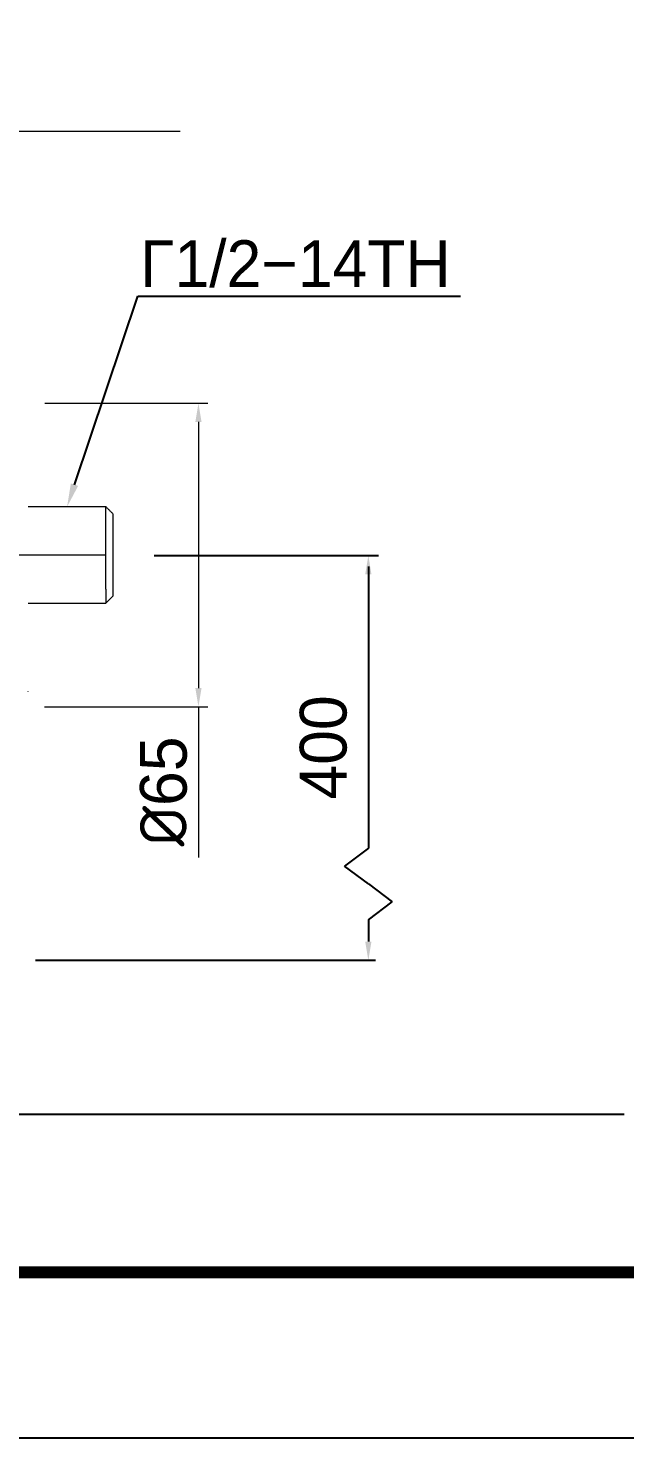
# Model space of a CAD drawing. Extents: x 6453 to 7582, y 0 to 827.
# Drawn here: x 7252.6 to 7380.3, y 0 to 301.6 of the extents above; entities that cross this region are included whole.
import ezdxf
from ezdxf import colors
from ezdxf.entities.mleader import LeaderData, LeaderLine
from ezdxf.math import Vec2, Vec3

# ---------------------------------------------------------------- set-up
doc = ezdxf.new("R2010")
doc.units = 0
doc.header["$LTSCALE"] = 30
doc.header["$MEASUREMENT"] = 0
doc.header["$PDMODE"] = 3
doc.header["$PDSIZE"] = -10
doc.linetypes.add('CENTER', pattern=[2, 1.25, -0.25, 0.25, -0.25])
doc.layers.get('0').update_dxf_attribs({"linetype": 'CONTINUOUS'})
doc.layers.get('DEFPOINTS').update_dxf_attribs({"linetype": 'CONTINUOUS'})
doc.layers.add('1', color=7, linetype='CONTINUOUS')
doc.layers.add('DEF_LAYER_ASSEM_MEMBER', color=7, linetype='CONTINUOUS')
doc.styles.add('Daelim Dimension', font='')
doc.styles.get("Standard").update_dxf_attribs({"font": 'SYMBOL'})
doc.styles.get('Daelim Dimension').set_extended_font_data('나눔고딕')
doc.dimstyles.new('DEFAULT', dxfattribs={"dimscale": 2, "dimtxt": 2, "dimasz": 2, "dimexe": 0, "dimexo": 2, "dimgap": 1, "dimtad": 1, "dimdec": 1, "dimzin": 9, "dimdsep": 46, "dimtxsty": 'Daelim Dimension', "dimcen": 0.5, "dimclrd": 252, "dimclre": 252, "dimclrt": 3, "dimadec": 1, "dimazin": 0, "dimtfac": 1, "dimtdec": 1, "dimtix": 1, "dimtmove": 0, "dimatfit": 3, "dimfxl": 1, "dimtolj": 1, "dimtzin": 1, "dimlwd": 9, "dimlwe": 9, "dimarcsym": 0})

# ---------------------------------------------------------------- blocks, each defined once
blk = doc.blocks.new('*D54')
at = {"color": 5, "lineweight": 9, "ltscale": 0.5, "transparency": 16777216}
for p, q in [((7256.12, 221.39), (7291, 221.39)), ((7289, 217.39), (7289, 160.44)), ((7256.04, 156.44), (7291, 156.44)), ((7289, 156.44), (7289, 124.15))]:
    blk.add_line(p, q, dxfattribs=at)
at = {"color": 5, "ltscale": 0.5, "transparency": 16777216}
for points in [[(7288.34, 217.39), (7289.67, 217.39), (7289, 221.39)], [(7288.34, 160.44), (7289.67, 160.44), (7289, 156.44)]]:
    blk.add_solid(points, dxfattribs=at)
at = {"layer": 'DEFPOINTS', "color": 0, "ltscale": 0.5, "transparency": 16777216}
for p in [(7252.12, 221.39), (7252.04, 156.44), (7289, 156.44)]:
    blk.add_point(p, dxfattribs=at)
at = {"color": 7, "ltscale": 0.5, "transparency": 16777216, "insert": (7281.56, 138.3), "char_height": 10, "attachment_point": 5, "rotation": 90, "style": 'Daelim Dimension'}
blk.add_mtext('\\A1;{\\fISOCPEUR|b0|i0|c0|p34;%%C}65', dxfattribs=at)

msp = doc.modelspace()

# ---------------------------------------------------------------- linework, layer by layer
at = {"color": 5, "ltscale": 0.5}
for p, q in [((7279.49, 188.78), (7327.56, 188.78)), ((7325.37, 186.42), (7325.37, 126.19)), ((7325.37, 126.19), (7320.26, 122.35)), ((7325.37, 118.52), (7320.26, 122.35)), ((7325.37, 118.52), (7330.48, 114.68)), ((7325.37, 110.84), (7330.48, 114.68)), ((7325.37, 110.84), (7325.37, 106.17)), ((7254.14, 102.19), (7326.93, 102.19))]:
    msp.add_line(p, q, dxfattribs=at)
at = {"color": 5}
msp.add_line((6471.56, 69.28), (7380.15, 69.28), dxfattribs=at)
at = {"ltscale": 0.5}
msp.add_lwpolyline([(6453.41, 0), (7581.81, 0), (7581.81, 826.8), (6453.41, 826.8)], close=True, dxfattribs=at)
at = {"color": 5, "linetype": 'ByBlock', "lineweight": 200, "const_width": 2.6}
msp.add_lwpolyline([(6471.56, 35.4), (7563.56, 35.4), (7563.56, 807.6), (6471.56, 807.6)], close=True, dxfattribs=at)
at = {"color": 5, "ltscale": 0.5}
for points in [[(7324.7, 184.78), (7326.03, 184.78), (7325.37, 188.78)], [(7324.7, 106.17), (7326.03, 106.17), (7325.37, 102.17)]]:
    msp.add_solid(points, dxfattribs=at)
at = {"layer": '1', "color": 7, "linetype": 'Continuous', "lineweight": 18}
for p, q in [((7269.2, 199.22), (7252.56, 199.22)), ((7269.2, 181.63), (7269.2, 199.22)), ((7270.7, 197.72), (7270.7, 180.12)), ((7269.2, 181.63), (7269.2, 178.62)), ((7252.56, 178.62), (7269.2, 178.62)), ((7252.56, 159.61), (7252.56, 159.67))]:
    msp.add_line(p, q, dxfattribs=at)
for points in [[(7270.7, 197.72), (7269.2, 199.22)], [(7269.2, 178.62), (7270.7, 180.12)]]:
    msp.add_open_spline(points, degree=1, dxfattribs=at)
at = {"layer": 'DEF_LAYER_ASSEM_MEMBER', "color": 1, "linetype": 'CENTER', "lineweight": 5}
for p, q in [((7285.12, 279.51), (7200.82, 279.51)), ((7231.56, 188.92), (7275.75, 188.92))]:
    msp.add_line(p, q, dxfattribs=at)

# ---------------------------------------------------------------- texts
at = {"color": 7, "ltscale": 0.5, "insert": (7315.77, 147.73), "char_height": 10, "attachment_point": 5, "rotation": 90, "style": 'Daelim Dimension'}
msp.add_mtext('\\A1;400', dxfattribs=at)

# ---------------------------------------------------------------- dimensions: what is measured, and where the dimension line sits
at = {"color": 5, "ltscale": 0.5}
dim = msp.add_linear_dim(base=(7289, 156.44), p1=(7252.12, 221.39), p2=(7252.04, 156.44), angle=90, text='{\\fISOCPEUR|b0|i0|c0|p34;%%C}<>', dimstyle='DEFAULT', override={"dimtxt": 5, "dimexe": 1, "dimdec": 0, "dimclrd": 5, "dimclre": 5, "dimclrt": 7}, dxfattribs=at)
dim.commit()
dim.dimension.update_dxf_attribs({"geometry": '*D54', "text_midpoint": (7289, 138.3), "dimtype": 160})

# ---------------------------------------------------------------- leaders
at = {"ltscale": 0.5}
ml = msp.add_multileader_mtext('Standard', dxfattribs=at)
ml.set_content('G1/2-14TH', color=256)
ml.set_leader_properties(color=5)
ml.build(insert=Vec2(0, 0))
ml.multileader.update_dxf_attribs({"text_left_attachment_type": 6, "text_right_attachment_type": 6, "dogleg_length": 0.36, "arrow_head_size": 5})
ctx = ml.context
ctx.base_point, ctx.char_height, ctx.arrow_head_size, ctx.landing_gap_size, ctx.plane_origin = Vec3(7276.42, 244.26), 10, 5, 0.09, Vec3(7260.88, 199.22)
ctx.left_attachment, ctx.right_attachment = 6, 6
notes = []
notes.append((ctx, [(0, (1, 1, 0), (7276.06, 244.26), (1, 0), 0.36, [(0, [(7260.88, 199.22)], 0, [])])]))
ctx.mtext.insert, ctx.mtext.flow_direction = Vec3(7276.51, 256.26), 5
for ctx, leaders in notes:
    for number, flags, end, landing, length, lines in leaders:
        leader = LeaderData()
        leader.index, (leader.has_last_leader_line, leader.has_dogleg_vector, leader.attachment_direction) = number, flags
        leader.last_leader_point, leader.dogleg_vector, leader.dogleg_length = Vec3(end), Vec3(landing), length
        for number, points, colour, breaks in lines:
            line = LeaderLine()
            line.index, line.vertices, line.color, line.breaks = number, Vec3.list(points), colors.encode_raw_color(colour), breaks
            leader.lines.append(line)
        ctx.leaders.append(leader)

doc.saveas('drawing.dxf')
